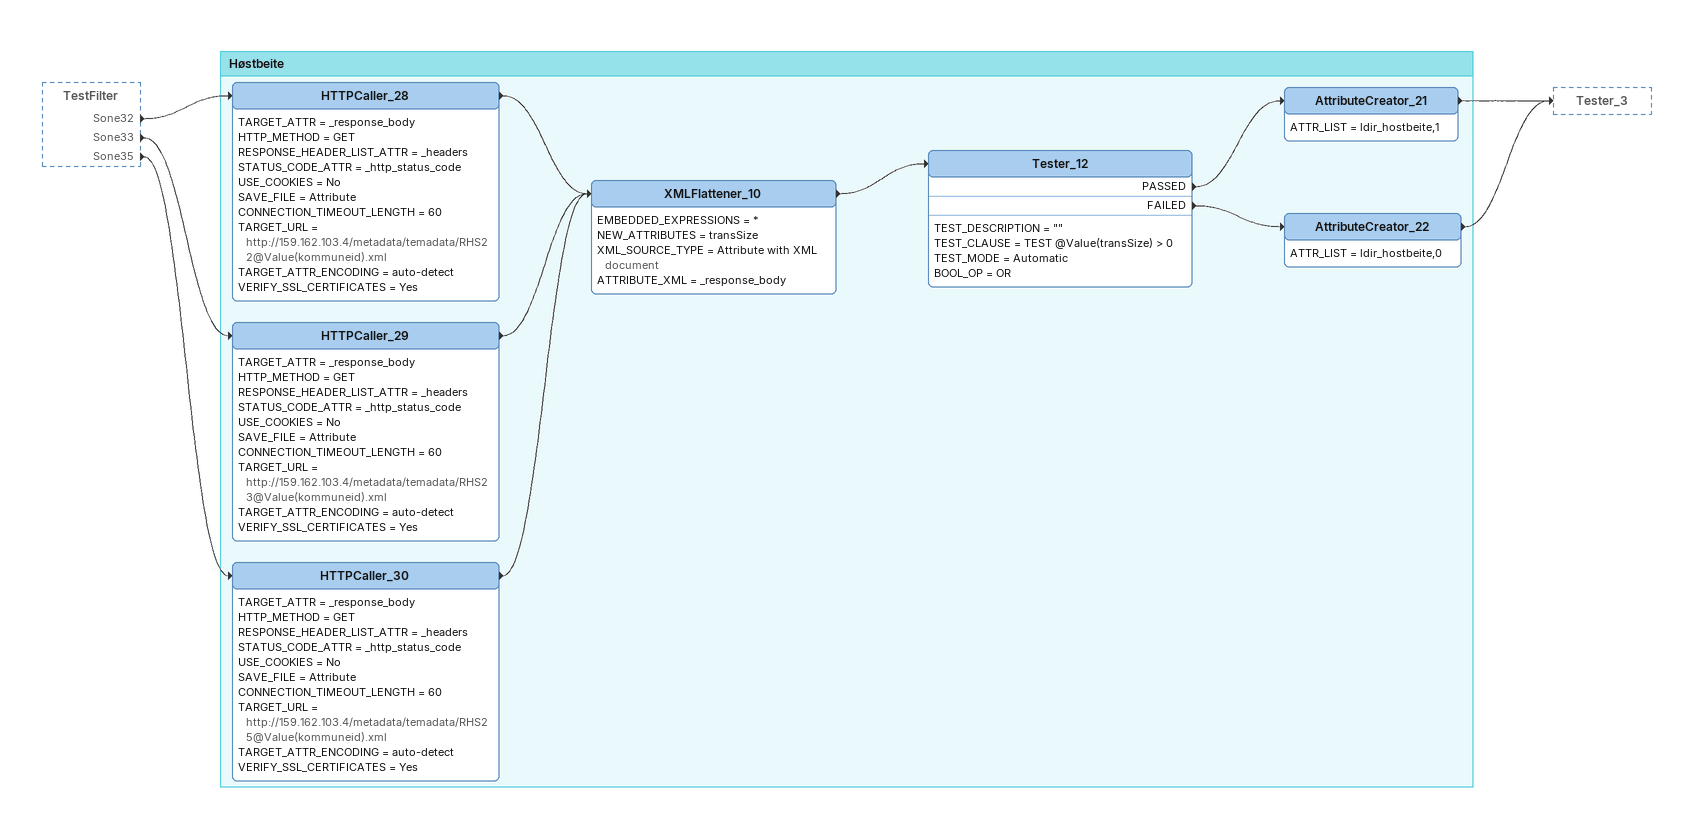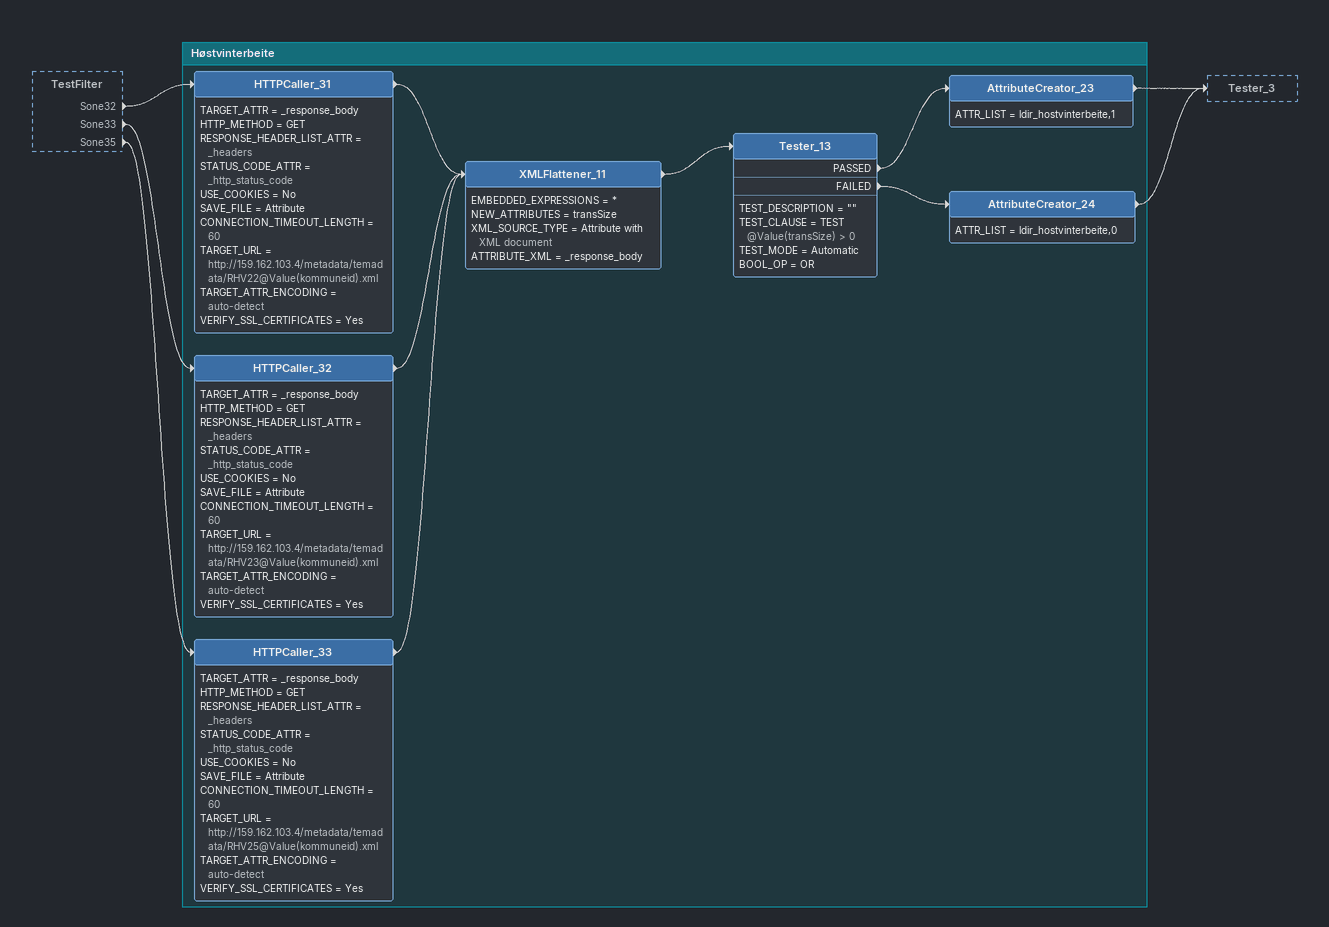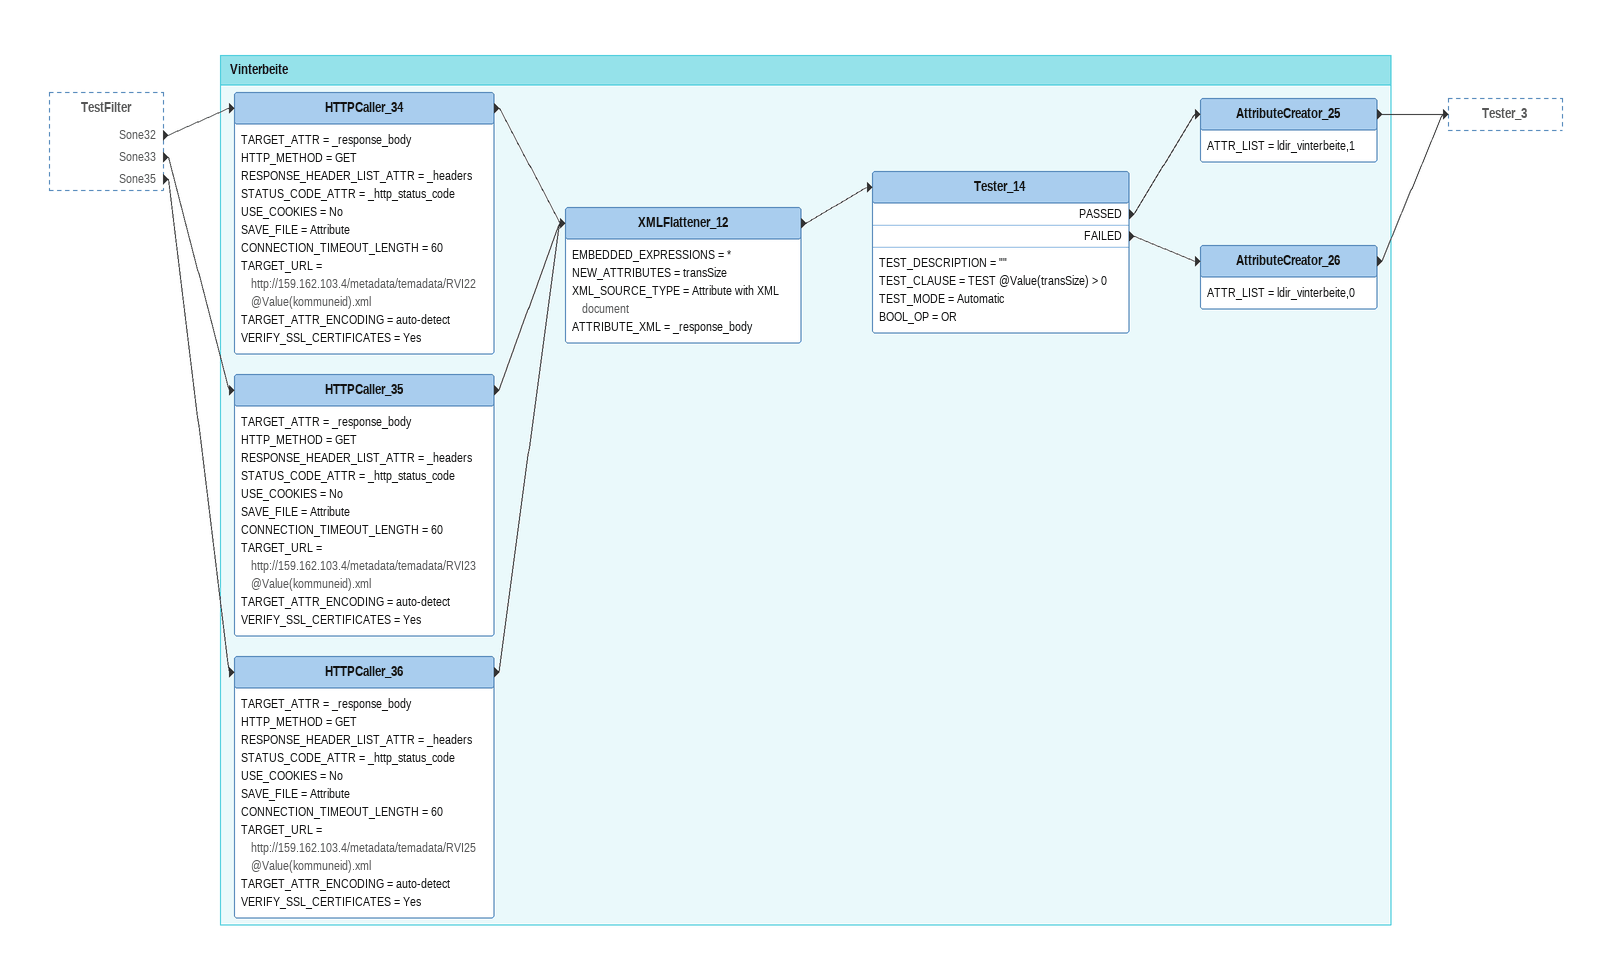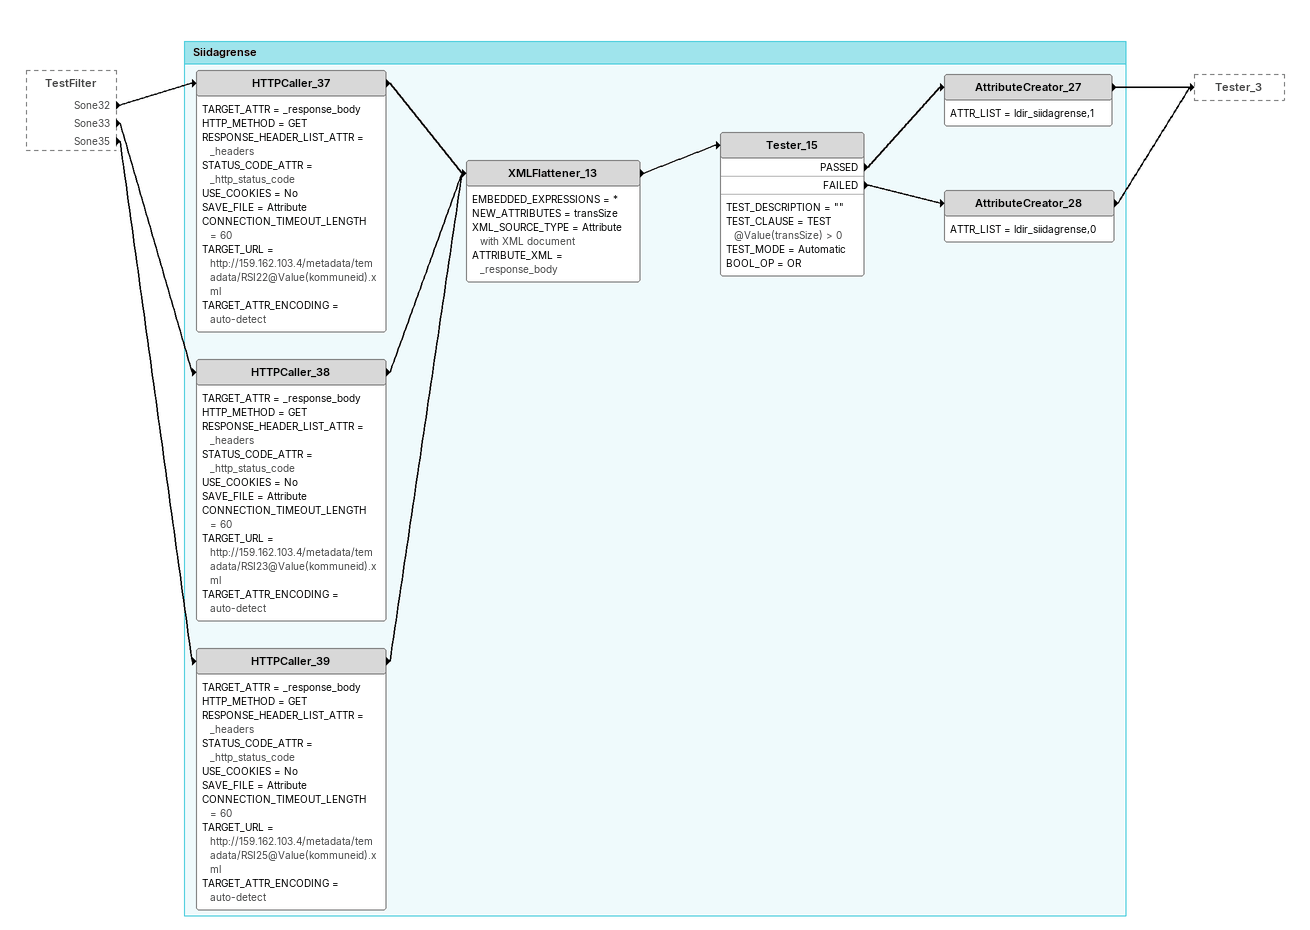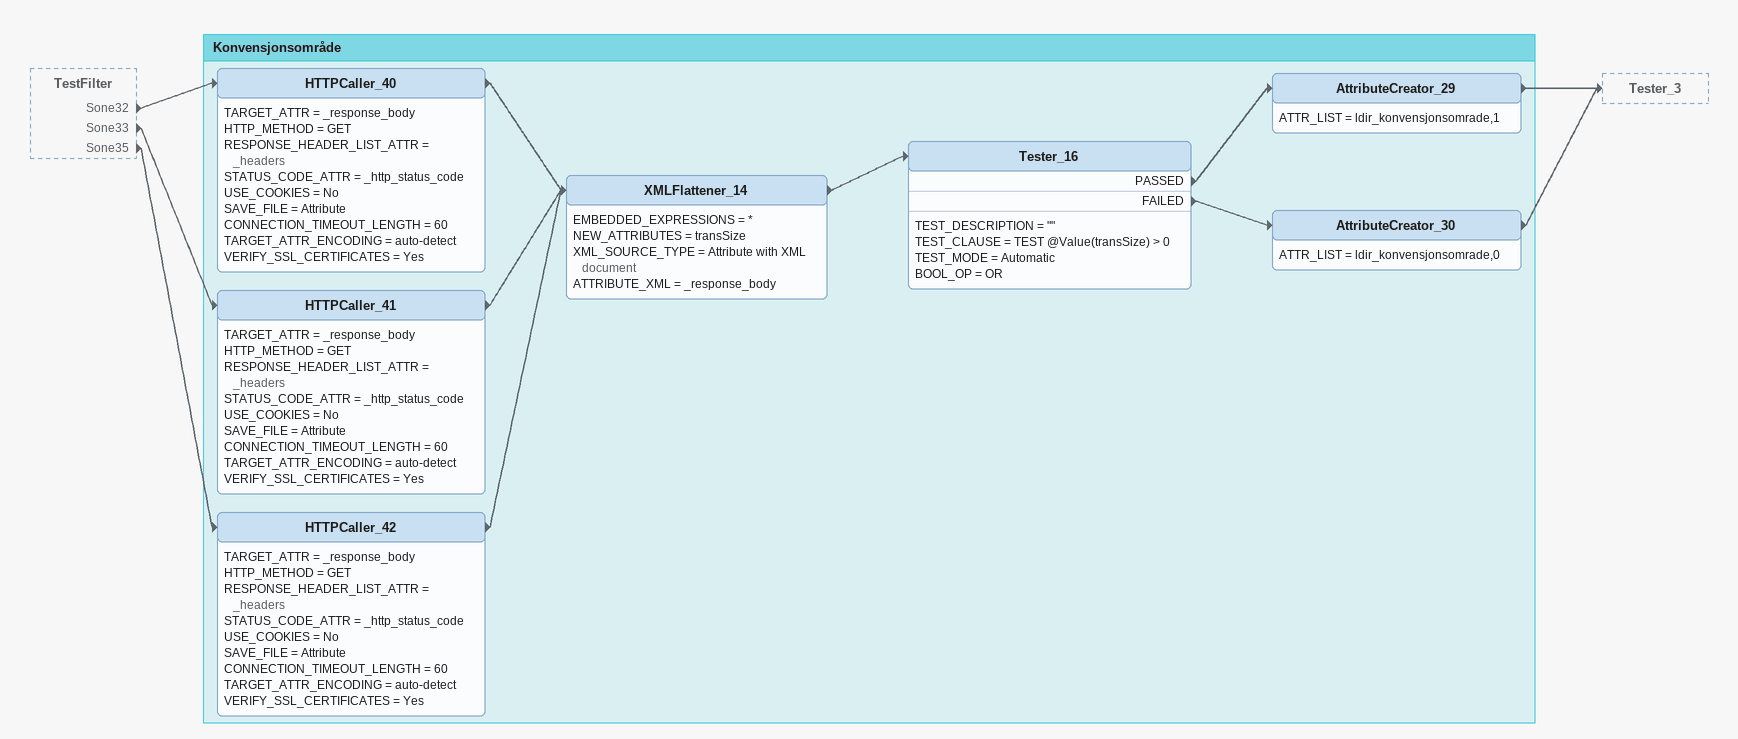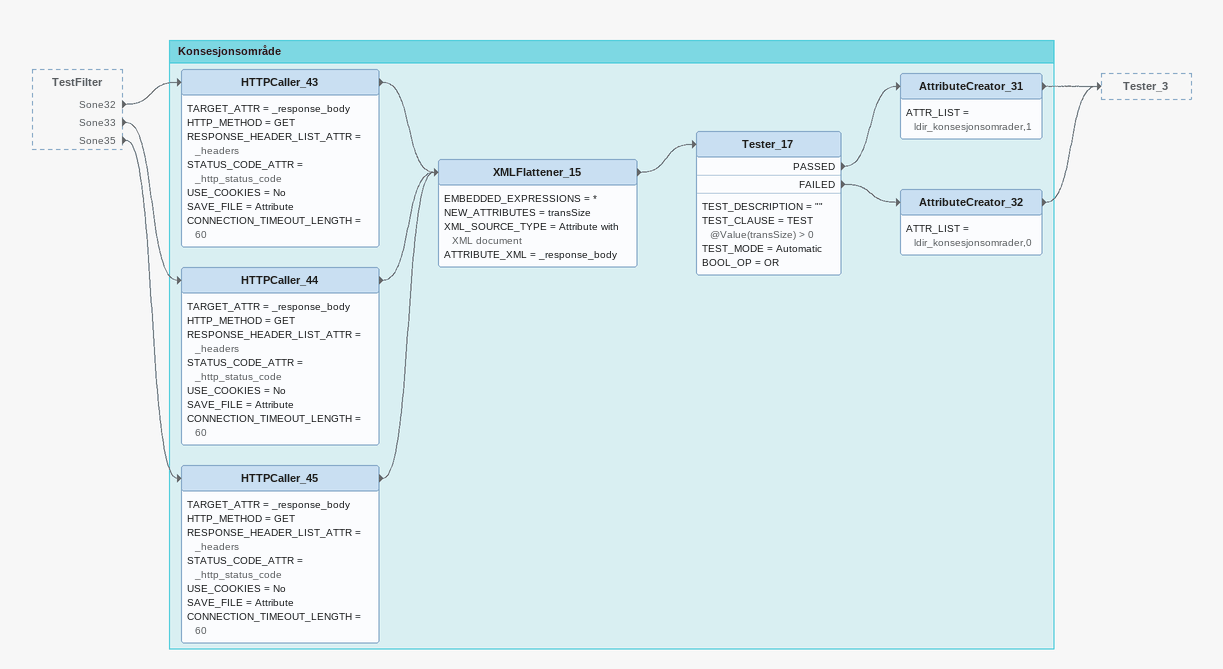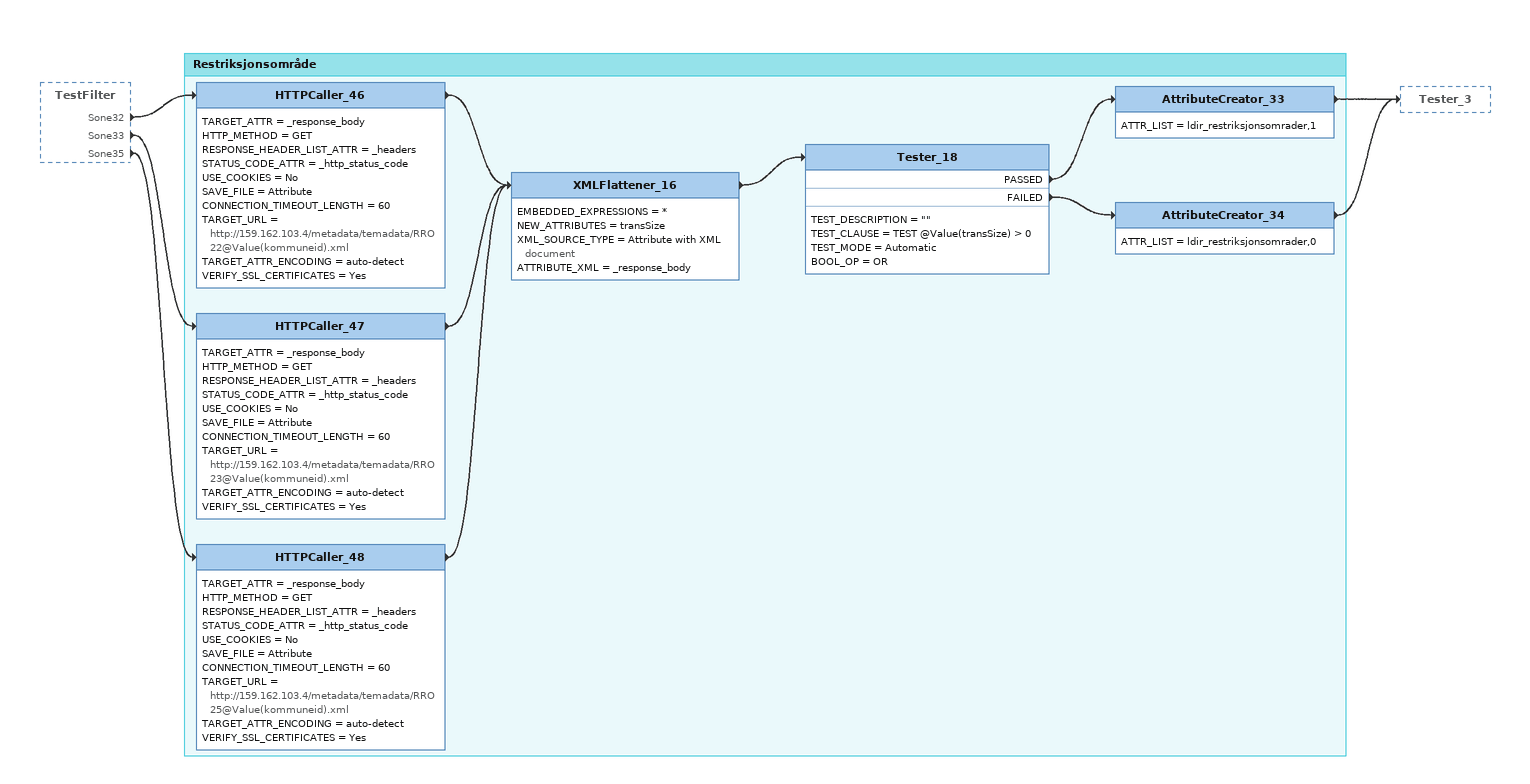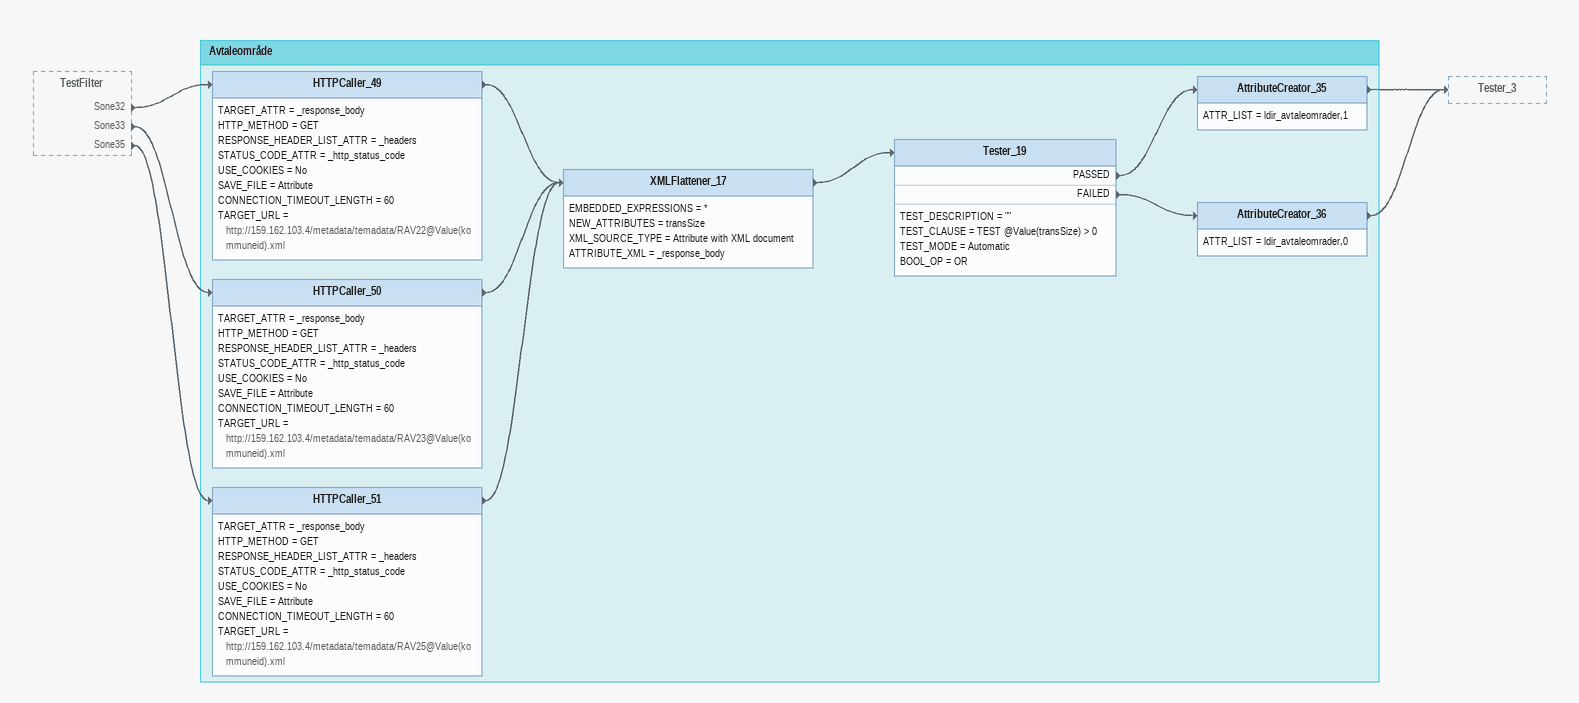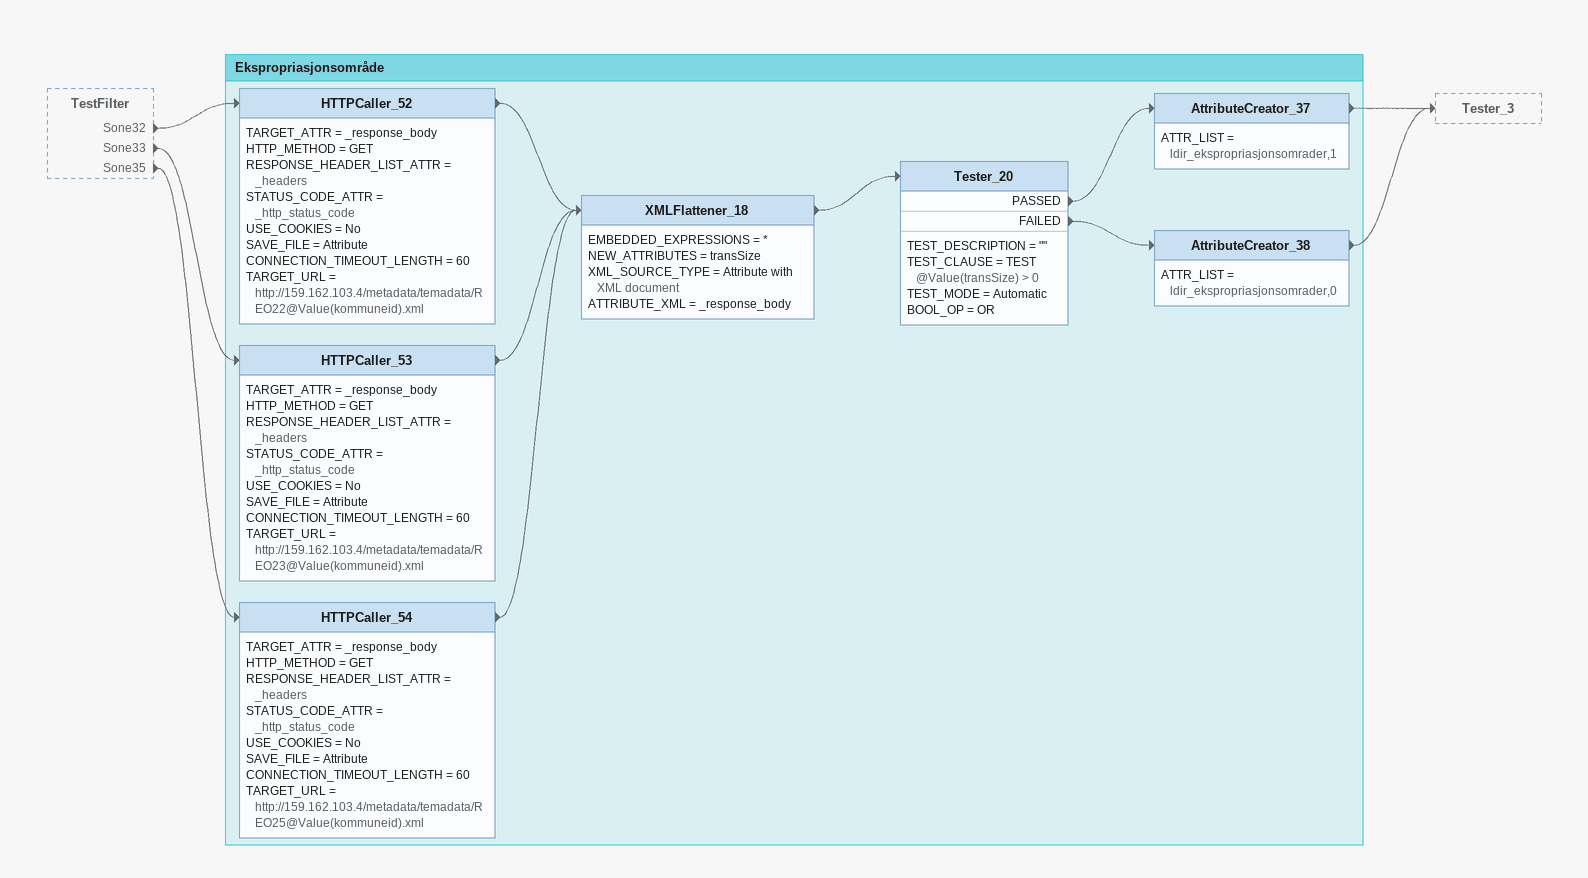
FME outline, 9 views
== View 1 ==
TestFilter [outside]
    Sone32 -> HTTPCaller_28
    Sone33 -> HTTPCaller_29
    Sone35 -> HTTPCaller_30

Bookmark: Høstbeite
HTTPCaller_28
    TARGET_ATTR = _response_body
    HTTP_METHOD = GET
    RESPONSE_HEADER_LIST_ATTR = _headers
    STATUS_CODE_ATTR = _http_status_code
    USE_COOKIES = No
    SAVE_FILE = Attribute
    CONNECTION_TIMEOUT_LENGTH = 60
    TARGET_URL = http://159.162.103.4/metadata/temadata/RHS22@Value(kommuneid).xml
    TARGET_ATTR_ENCODING = auto-detect
    VERIFY_SSL_CERTIFICATES = Yes
    -> XMLFlattener_10
HTTPCaller_29
    TARGET_ATTR = _response_body
    HTTP_METHOD = GET
    RESPONSE_HEADER_LIST_ATTR = _headers
    STATUS_CODE_ATTR = _http_status_code
    USE_COOKIES = No
    SAVE_FILE = Attribute
    CONNECTION_TIMEOUT_LENGTH = 60
    TARGET_URL = http://159.162.103.4/metadata/temadata/RHS23@Value(kommuneid).xml
    TARGET_ATTR_ENCODING = auto-detect
    VERIFY_SSL_CERTIFICATES = Yes
    -> XMLFlattener_10
HTTPCaller_30
    TARGET_ATTR = _response_body
    HTTP_METHOD = GET
    RESPONSE_HEADER_LIST_ATTR = _headers
    STATUS_CODE_ATTR = _http_status_code
    USE_COOKIES = No
    SAVE_FILE = Attribute
    CONNECTION_TIMEOUT_LENGTH = 60
    TARGET_URL = http://159.162.103.4/metadata/temadata/RHS25@Value(kommuneid).xml
    TARGET_ATTR_ENCODING = auto-detect
    VERIFY_SSL_CERTIFICATES = Yes
    -> XMLFlattener_10
XMLFlattener_10
    EMBEDDED_EXPRESSIONS = *
    NEW_ATTRIBUTES = transSize
    XML_SOURCE_TYPE = Attribute with XML document
    ATTRIBUTE_XML = _response_body
    -> Tester_12
Tester_12
    TEST_DESCRIPTION = ""
    TEST_CLAUSE = TEST @Value(transSize) > 0
    TEST_MODE = Automatic
    BOOL_OP = OR
    PASSED -> AttributeCreator_21
    FAILED -> AttributeCreator_22
AttributeCreator_21
    ATTR_LIST = ldir_hostbeite,1
    -> Tester_3
AttributeCreator_22
    ATTR_LIST = ldir_hostbeite,0
    -> Tester_3

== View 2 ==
TestFilter [outside]
    Sone32 -> HTTPCaller_31
    Sone33 -> HTTPCaller_32
    Sone35 -> HTTPCaller_33

Bookmark: Høstvinterbeite
HTTPCaller_31
    TARGET_ATTR = _response_body
    HTTP_METHOD = GET
    RESPONSE_HEADER_LIST_ATTR = _headers
    STATUS_CODE_ATTR = _http_status_code
    USE_COOKIES = No
    SAVE_FILE = Attribute
    CONNECTION_TIMEOUT_LENGTH = 60
    TARGET_URL = http://159.162.103.4/metadata/temadata/RHV22@Value(kommuneid).xml
    TARGET_ATTR_ENCODING = auto-detect
    VERIFY_SSL_CERTIFICATES = Yes
    -> XMLFlattener_11
HTTPCaller_32
    TARGET_ATTR = _response_body
    HTTP_METHOD = GET
    RESPONSE_HEADER_LIST_ATTR = _headers
    STATUS_CODE_ATTR = _http_status_code
    USE_COOKIES = No
    SAVE_FILE = Attribute
    CONNECTION_TIMEOUT_LENGTH = 60
    TARGET_URL = http://159.162.103.4/metadata/temadata/RHV23@Value(kommuneid).xml
    TARGET_ATTR_ENCODING = auto-detect
    VERIFY_SSL_CERTIFICATES = Yes
    -> XMLFlattener_11
HTTPCaller_33
    TARGET_ATTR = _response_body
    HTTP_METHOD = GET
    RESPONSE_HEADER_LIST_ATTR = _headers
    STATUS_CODE_ATTR = _http_status_code
    USE_COOKIES = No
    SAVE_FILE = Attribute
    CONNECTION_TIMEOUT_LENGTH = 60
    TARGET_URL = http://159.162.103.4/metadata/temadata/RHV25@Value(kommuneid).xml
    TARGET_ATTR_ENCODING = auto-detect
    VERIFY_SSL_CERTIFICATES = Yes
    -> XMLFlattener_11
XMLFlattener_11
    EMBEDDED_EXPRESSIONS = *
    NEW_ATTRIBUTES = transSize
    XML_SOURCE_TYPE = Attribute with XML document
    ATTRIBUTE_XML = _response_body
    -> Tester_13
Tester_13
    TEST_DESCRIPTION = ""
    TEST_CLAUSE = TEST @Value(transSize) > 0
    TEST_MODE = Automatic
    BOOL_OP = OR
    PASSED -> AttributeCreator_23
    FAILED -> AttributeCreator_24
AttributeCreator_23
    ATTR_LIST = ldir_hostvinterbeite,1
    -> Tester_3
AttributeCreator_24
    ATTR_LIST = ldir_hostvinterbeite,0
    -> Tester_3

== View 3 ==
TestFilter [outside]
    Sone32 -> HTTPCaller_34
    Sone33 -> HTTPCaller_35
    Sone35 -> HTTPCaller_36

Bookmark: Vinterbeite
HTTPCaller_34
    TARGET_ATTR = _response_body
    HTTP_METHOD = GET
    RESPONSE_HEADER_LIST_ATTR = _headers
    STATUS_CODE_ATTR = _http_status_code
    USE_COOKIES = No
    SAVE_FILE = Attribute
    CONNECTION_TIMEOUT_LENGTH = 60
    TARGET_URL = http://159.162.103.4/metadata/temadata/RVI22@Value(kommuneid).xml
    TARGET_ATTR_ENCODING = auto-detect
    VERIFY_SSL_CERTIFICATES = Yes
    -> XMLFlattener_12
HTTPCaller_35
    TARGET_ATTR = _response_body
    HTTP_METHOD = GET
    RESPONSE_HEADER_LIST_ATTR = _headers
    STATUS_CODE_ATTR = _http_status_code
    USE_COOKIES = No
    SAVE_FILE = Attribute
    CONNECTION_TIMEOUT_LENGTH = 60
    TARGET_URL = http://159.162.103.4/metadata/temadata/RVI23@Value(kommuneid).xml
    TARGET_ATTR_ENCODING = auto-detect
    VERIFY_SSL_CERTIFICATES = Yes
    -> XMLFlattener_12
HTTPCaller_36
    TARGET_ATTR = _response_body
    HTTP_METHOD = GET
    RESPONSE_HEADER_LIST_ATTR = _headers
    STATUS_CODE_ATTR = _http_status_code
    USE_COOKIES = No
    SAVE_FILE = Attribute
    CONNECTION_TIMEOUT_LENGTH = 60
    TARGET_URL = http://159.162.103.4/metadata/temadata/RVI25@Value(kommuneid).xml
    TARGET_ATTR_ENCODING = auto-detect
    VERIFY_SSL_CERTIFICATES = Yes
    -> XMLFlattener_12
XMLFlattener_12
    EMBEDDED_EXPRESSIONS = *
    NEW_ATTRIBUTES = transSize
    XML_SOURCE_TYPE = Attribute with XML document
    ATTRIBUTE_XML = _response_body
    -> Tester_14
Tester_14
    TEST_DESCRIPTION = ""
    TEST_CLAUSE = TEST @Value(transSize) > 0
    TEST_MODE = Automatic
    BOOL_OP = OR
    PASSED -> AttributeCreator_25
    FAILED -> AttributeCreator_26
AttributeCreator_25
    ATTR_LIST = ldir_vinterbeite,1
    -> Tester_3
AttributeCreator_26
    ATTR_LIST = ldir_vinterbeite,0
    -> Tester_3

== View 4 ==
TestFilter [outside]
    Sone32 -> HTTPCaller_37
    Sone33 -> HTTPCaller_38
    Sone35 -> HTTPCaller_39

Bookmark: Siidagrense
HTTPCaller_37
    TARGET_ATTR = _response_body
    HTTP_METHOD = GET
    RESPONSE_HEADER_LIST_ATTR = _headers
    STATUS_CODE_ATTR = _http_status_code
    USE_COOKIES = No
    SAVE_FILE = Attribute
    CONNECTION_TIMEOUT_LENGTH = 60
    TARGET_URL = http://159.162.103.4/metadata/temadata/RSI22@Value(kommuneid).xml
    TARGET_ATTR_ENCODING = auto-detect
    -> XMLFlattener_13
HTTPCaller_38
    TARGET_ATTR = _response_body
    HTTP_METHOD = GET
    RESPONSE_HEADER_LIST_ATTR = _headers
    STATUS_CODE_ATTR = _http_status_code
    USE_COOKIES = No
    SAVE_FILE = Attribute
    CONNECTION_TIMEOUT_LENGTH = 60
    TARGET_URL = http://159.162.103.4/metadata/temadata/RSI23@Value(kommuneid).xml
    TARGET_ATTR_ENCODING = auto-detect
    -> XMLFlattener_13
HTTPCaller_39
    TARGET_ATTR = _response_body
    HTTP_METHOD = GET
    RESPONSE_HEADER_LIST_ATTR = _headers
    STATUS_CODE_ATTR = _http_status_code
    USE_COOKIES = No
    SAVE_FILE = Attribute
    CONNECTION_TIMEOUT_LENGTH = 60
    TARGET_URL = http://159.162.103.4/metadata/temadata/RSI25@Value(kommuneid).xml
    TARGET_ATTR_ENCODING = auto-detect
    -> XMLFlattener_13
XMLFlattener_13
    EMBEDDED_EXPRESSIONS = *
    NEW_ATTRIBUTES = transSize
    XML_SOURCE_TYPE = Attribute with XML document
    ATTRIBUTE_XML = _response_body
    -> Tester_15
Tester_15
    TEST_DESCRIPTION = ""
    TEST_CLAUSE = TEST @Value(transSize) > 0
    TEST_MODE = Automatic
    BOOL_OP = OR
    PASSED -> AttributeCreator_27
    FAILED -> AttributeCreator_28
AttributeCreator_27
    ATTR_LIST = ldir_siidagrense,1
    -> Tester_3
AttributeCreator_28
    ATTR_LIST = ldir_siidagrense,0
    -> Tester_3

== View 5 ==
TestFilter [outside]
    Sone32 -> HTTPCaller_40
    Sone33 -> HTTPCaller_41
    Sone35 -> HTTPCaller_42

Bookmark: Konvensjonsområde
HTTPCaller_40
    TARGET_ATTR = _response_body
    HTTP_METHOD = GET
    RESPONSE_HEADER_LIST_ATTR = _headers
    STATUS_CODE_ATTR = _http_status_code
    USE_COOKIES = No
    SAVE_FILE = Attribute
    CONNECTION_TIMEOUT_LENGTH = 60
    TARGET_ATTR_ENCODING = auto-detect
    VERIFY_SSL_CERTIFICATES = Yes
    -> XMLFlattener_14
HTTPCaller_41
    TARGET_ATTR = _response_body
    HTTP_METHOD = GET
    RESPONSE_HEADER_LIST_ATTR = _headers
    STATUS_CODE_ATTR = _http_status_code
    USE_COOKIES = No
    SAVE_FILE = Attribute
    CONNECTION_TIMEOUT_LENGTH = 60
    TARGET_ATTR_ENCODING = auto-detect
    VERIFY_SSL_CERTIFICATES = Yes
    -> XMLFlattener_14
HTTPCaller_42
    TARGET_ATTR = _response_body
    HTTP_METHOD = GET
    RESPONSE_HEADER_LIST_ATTR = _headers
    STATUS_CODE_ATTR = _http_status_code
    USE_COOKIES = No
    SAVE_FILE = Attribute
    CONNECTION_TIMEOUT_LENGTH = 60
    TARGET_ATTR_ENCODING = auto-detect
    VERIFY_SSL_CERTIFICATES = Yes
    -> XMLFlattener_14
XMLFlattener_14
    EMBEDDED_EXPRESSIONS = *
    NEW_ATTRIBUTES = transSize
    XML_SOURCE_TYPE = Attribute with XML document
    ATTRIBUTE_XML = _response_body
    -> Tester_16
Tester_16
    TEST_DESCRIPTION = ""
    TEST_CLAUSE = TEST @Value(transSize) > 0
    TEST_MODE = Automatic
    BOOL_OP = OR
    PASSED -> AttributeCreator_29
    FAILED -> AttributeCreator_30
AttributeCreator_29
    ATTR_LIST = ldir_konvensjonsomrade,1
    -> Tester_3
AttributeCreator_30
    ATTR_LIST = ldir_konvensjonsomrade,0
    -> Tester_3

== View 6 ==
TestFilter [outside]
    Sone32 -> HTTPCaller_43
    Sone33 -> HTTPCaller_44
    Sone35 -> HTTPCaller_45

Bookmark: Konsesjonsområde
HTTPCaller_43
    TARGET_ATTR = _response_body
    HTTP_METHOD = GET
    RESPONSE_HEADER_LIST_ATTR = _headers
    STATUS_CODE_ATTR = _http_status_code
    USE_COOKIES = No
    SAVE_FILE = Attribute
    CONNECTION_TIMEOUT_LENGTH = 60
    -> XMLFlattener_15
HTTPCaller_44
    TARGET_ATTR = _response_body
    HTTP_METHOD = GET
    RESPONSE_HEADER_LIST_ATTR = _headers
    STATUS_CODE_ATTR = _http_status_code
    USE_COOKIES = No
    SAVE_FILE = Attribute
    CONNECTION_TIMEOUT_LENGTH = 60
    -> XMLFlattener_15
HTTPCaller_45
    TARGET_ATTR = _response_body
    HTTP_METHOD = GET
    RESPONSE_HEADER_LIST_ATTR = _headers
    STATUS_CODE_ATTR = _http_status_code
    USE_COOKIES = No
    SAVE_FILE = Attribute
    CONNECTION_TIMEOUT_LENGTH = 60
    -> XMLFlattener_15
XMLFlattener_15
    EMBEDDED_EXPRESSIONS = *
    NEW_ATTRIBUTES = transSize
    XML_SOURCE_TYPE = Attribute with XML document
    ATTRIBUTE_XML = _response_body
    -> Tester_17
Tester_17
    TEST_DESCRIPTION = ""
    TEST_CLAUSE = TEST @Value(transSize) > 0
    TEST_MODE = Automatic
    BOOL_OP = OR
    PASSED -> AttributeCreator_31
    FAILED -> AttributeCreator_32
AttributeCreator_31
    ATTR_LIST = ldir_konsesjonsomrader,1
    -> Tester_3
AttributeCreator_32
    ATTR_LIST = ldir_konsesjonsomrader,0
    -> Tester_3

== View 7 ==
TestFilter [outside]
    Sone32 -> HTTPCaller_46
    Sone33 -> HTTPCaller_47
    Sone35 -> HTTPCaller_48

Bookmark: Restriksjonsområde
HTTPCaller_46
    TARGET_ATTR = _response_body
    HTTP_METHOD = GET
    RESPONSE_HEADER_LIST_ATTR = _headers
    STATUS_CODE_ATTR = _http_status_code
    USE_COOKIES = No
    SAVE_FILE = Attribute
    CONNECTION_TIMEOUT_LENGTH = 60
    TARGET_URL = http://159.162.103.4/metadata/temadata/RRO22@Value(kommuneid).xml
    TARGET_ATTR_ENCODING = auto-detect
    VERIFY_SSL_CERTIFICATES = Yes
    -> XMLFlattener_16
HTTPCaller_47
    TARGET_ATTR = _response_body
    HTTP_METHOD = GET
    RESPONSE_HEADER_LIST_ATTR = _headers
    STATUS_CODE_ATTR = _http_status_code
    USE_COOKIES = No
    SAVE_FILE = Attribute
    CONNECTION_TIMEOUT_LENGTH = 60
    TARGET_URL = http://159.162.103.4/metadata/temadata/RRO23@Value(kommuneid).xml
    TARGET_ATTR_ENCODING = auto-detect
    VERIFY_SSL_CERTIFICATES = Yes
    -> XMLFlattener_16
HTTPCaller_48
    TARGET_ATTR = _response_body
    HTTP_METHOD = GET
    RESPONSE_HEADER_LIST_ATTR = _headers
    STATUS_CODE_ATTR = _http_status_code
    USE_COOKIES = No
    SAVE_FILE = Attribute
    CONNECTION_TIMEOUT_LENGTH = 60
    TARGET_URL = http://159.162.103.4/metadata/temadata/RRO25@Value(kommuneid).xml
    TARGET_ATTR_ENCODING = auto-detect
    VERIFY_SSL_CERTIFICATES = Yes
    -> XMLFlattener_16
XMLFlattener_16
    EMBEDDED_EXPRESSIONS = *
    NEW_ATTRIBUTES = transSize
    XML_SOURCE_TYPE = Attribute with XML document
    ATTRIBUTE_XML = _response_body
    -> Tester_18
Tester_18
    TEST_DESCRIPTION = ""
    TEST_CLAUSE = TEST @Value(transSize) > 0
    TEST_MODE = Automatic
    BOOL_OP = OR
    PASSED -> AttributeCreator_33
    FAILED -> AttributeCreator_34
AttributeCreator_33
    ATTR_LIST = ldir_restriksjonsomrader,1
    -> Tester_3
AttributeCreator_34
    ATTR_LIST = ldir_restriksjonsomrader,0
    -> Tester_3

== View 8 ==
TestFilter [outside]
    Sone32 -> HTTPCaller_49
    Sone33 -> HTTPCaller_50
    Sone35 -> HTTPCaller_51

Bookmark: Avtaleområde
HTTPCaller_49
    TARGET_ATTR = _response_body
    HTTP_METHOD = GET
    RESPONSE_HEADER_LIST_ATTR = _headers
    STATUS_CODE_ATTR = _http_status_code
    USE_COOKIES = No
    SAVE_FILE = Attribute
    CONNECTION_TIMEOUT_LENGTH = 60
    TARGET_URL = http://159.162.103.4/metadata/temadata/RAV22@Value(kommuneid).xml
    -> XMLFlattener_17
HTTPCaller_50
    TARGET_ATTR = _response_body
    HTTP_METHOD = GET
    RESPONSE_HEADER_LIST_ATTR = _headers
    STATUS_CODE_ATTR = _http_status_code
    USE_COOKIES = No
    SAVE_FILE = Attribute
    CONNECTION_TIMEOUT_LENGTH = 60
    TARGET_URL = http://159.162.103.4/metadata/temadata/RAV23@Value(kommuneid).xml
    -> XMLFlattener_17
HTTPCaller_51
    TARGET_ATTR = _response_body
    HTTP_METHOD = GET
    RESPONSE_HEADER_LIST_ATTR = _headers
    STATUS_CODE_ATTR = _http_status_code
    USE_COOKIES = No
    SAVE_FILE = Attribute
    CONNECTION_TIMEOUT_LENGTH = 60
    TARGET_URL = http://159.162.103.4/metadata/temadata/RAV25@Value(kommuneid).xml
    -> XMLFlattener_17
XMLFlattener_17
    EMBEDDED_EXPRESSIONS = *
    NEW_ATTRIBUTES = transSize
    XML_SOURCE_TYPE = Attribute with XML document
    ATTRIBUTE_XML = _response_body
    -> Tester_19
Tester_19
    TEST_DESCRIPTION = ""
    TEST_CLAUSE = TEST @Value(transSize) > 0
    TEST_MODE = Automatic
    BOOL_OP = OR
    PASSED -> AttributeCreator_35
    FAILED -> AttributeCreator_36
AttributeCreator_35
    ATTR_LIST = ldir_avtaleomrader,1
    -> Tester_3
AttributeCreator_36
    ATTR_LIST = ldir_avtaleomrader,0
    -> Tester_3

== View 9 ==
TestFilter [outside]
    Sone32 -> HTTPCaller_52
    Sone33 -> HTTPCaller_53
    Sone35 -> HTTPCaller_54

Bookmark: Ekspropriasjonsområde
HTTPCaller_52
    TARGET_ATTR = _response_body
    HTTP_METHOD = GET
    RESPONSE_HEADER_LIST_ATTR = _headers
    STATUS_CODE_ATTR = _http_status_code
    USE_COOKIES = No
    SAVE_FILE = Attribute
    CONNECTION_TIMEOUT_LENGTH = 60
    TARGET_URL = http://159.162.103.4/metadata/temadata/REO22@Value(kommuneid).xml
    -> XMLFlattener_18
HTTPCaller_53
    TARGET_ATTR = _response_body
    HTTP_METHOD = GET
    RESPONSE_HEADER_LIST_ATTR = _headers
    STATUS_CODE_ATTR = _http_status_code
    USE_COOKIES = No
    SAVE_FILE = Attribute
    CONNECTION_TIMEOUT_LENGTH = 60
    TARGET_URL = http://159.162.103.4/metadata/temadata/REO23@Value(kommuneid).xml
    -> XMLFlattener_18
HTTPCaller_54
    TARGET_ATTR = _response_body
    HTTP_METHOD = GET
    RESPONSE_HEADER_LIST_ATTR = _headers
    STATUS_CODE_ATTR = _http_status_code
    USE_COOKIES = No
    SAVE_FILE = Attribute
    CONNECTION_TIMEOUT_LENGTH = 60
    TARGET_URL = http://159.162.103.4/metadata/temadata/REO25@Value(kommuneid).xml
    -> XMLFlattener_18
XMLFlattener_18
    EMBEDDED_EXPRESSIONS = *
    NEW_ATTRIBUTES = transSize
    XML_SOURCE_TYPE = Attribute with XML document
    ATTRIBUTE_XML = _response_body
    -> Tester_20
Tester_20
    TEST_DESCRIPTION = ""
    TEST_CLAUSE = TEST @Value(transSize) > 0
    TEST_MODE = Automatic
    BOOL_OP = OR
    PASSED -> AttributeCreator_37
    FAILED -> AttributeCreator_38
AttributeCreator_37
    ATTR_LIST = ldir_ekspropriasjonsomrader,1
    -> Tester_3
AttributeCreator_38
    ATTR_LIST = ldir_ekspropriasjonsomrader,0
    -> Tester_3
